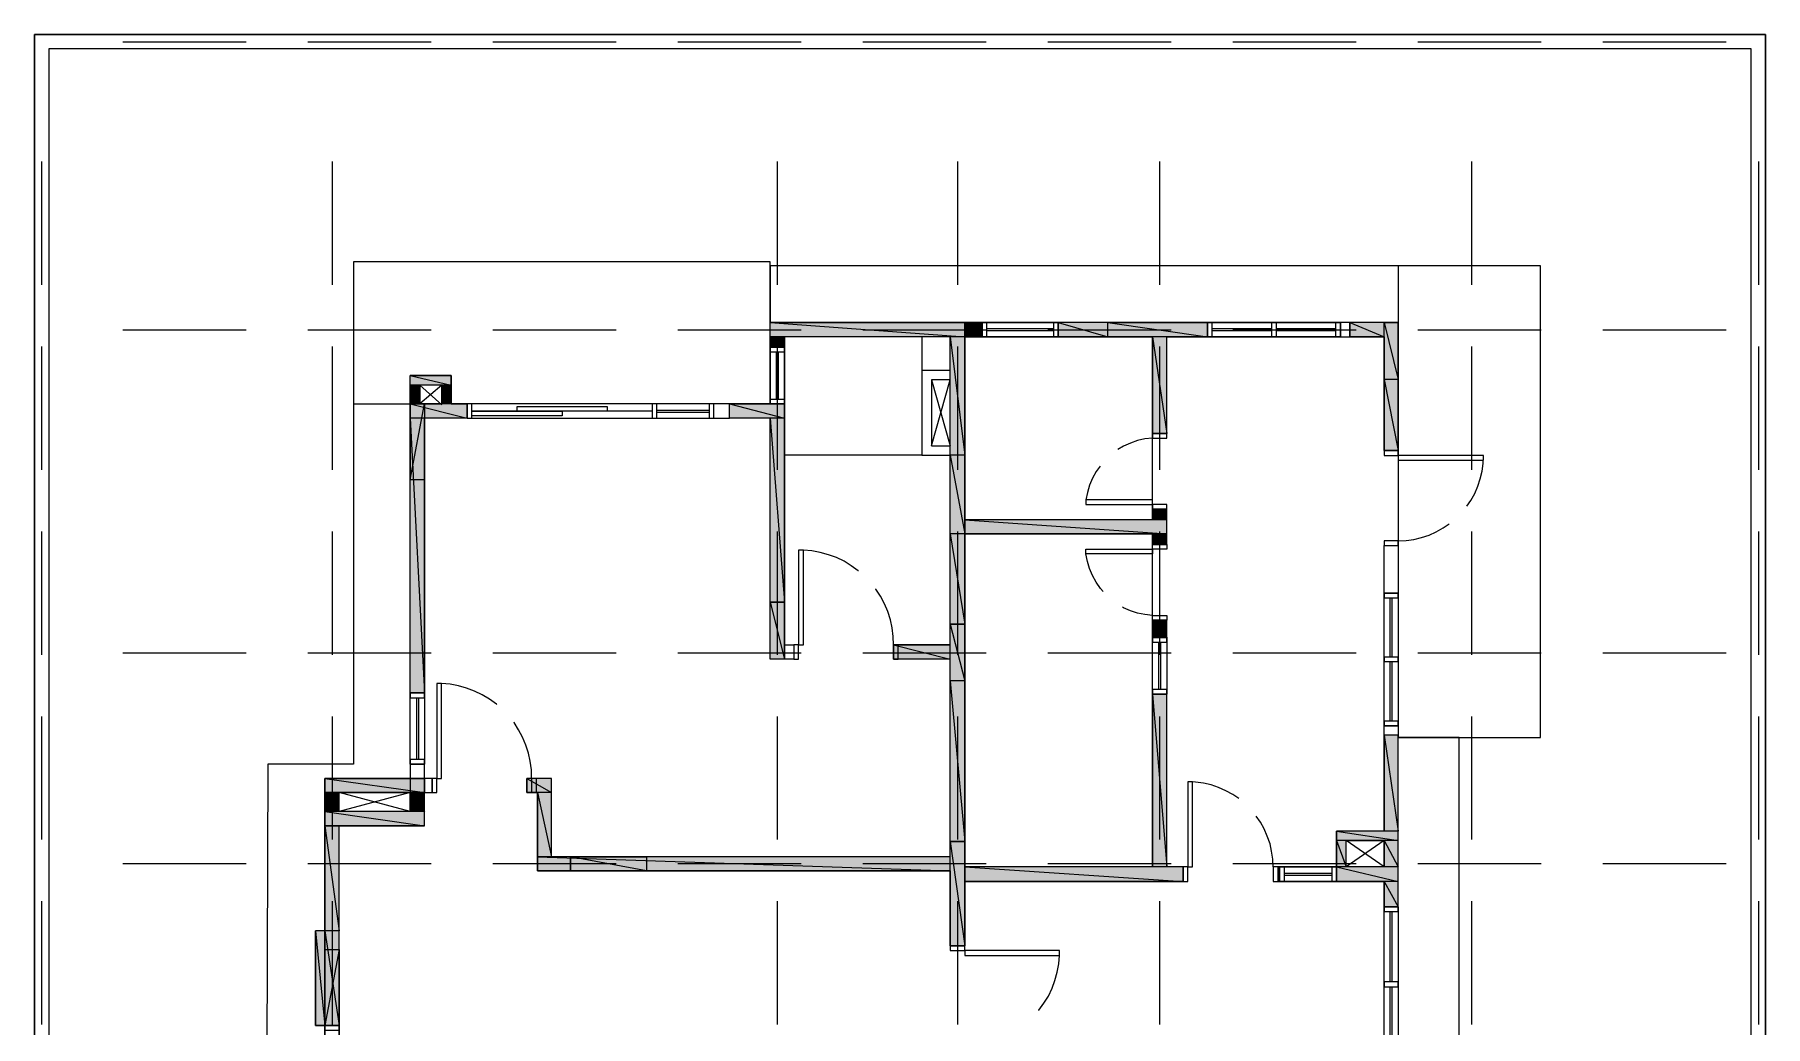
# Model space of a CAD drawing. Header units: millimetres. Extents: x -73 to 18170, y -77 to 30262.
# Drawn here: x -73 to 18170, y 19804 to 30262 of the extents above; entities that cross this region are included whole.
import ezdxf

# ---------------------------------------------------------------- set-up
doc = ezdxf.new("R2010")
doc.units = ezdxf.units.MM
for name, color, linetype, true_color in [('SRC-FILLSTROKE-000000', 7, 'Continuous', 0x000000), ('SRC-FILLSTROKE-636466', 7, 'Continuous', 0x636466), ('SRC-STROKE-000000', 7, 'Continuous', 0x000000), ('SRC-STROKE-636466', 7, 'Continuous', 0x636466), ('SRC-STROKE-767676', 7, 'Continuous', 0x767676), ('SRC-STROKE-939598', 7, 'Continuous', 0x939598)]:
    doc.layers.add(name, color=color, linetype=linetype, true_color=true_color)

msp = doc.modelspace()

# ---------------------------------------------------------------- hatches: boundary and pattern name
at = {"layer": 'SRC-FILLSTROKE-000000', "true_color": 0x000000}
h = msp.add_hatch(color=7, dxfattribs=at)
h.dxf.hatch_style = 1
h.paths.add_polyline_path([(9731, 27225), (7679, 27225), (9731, 27075), (9731, 27225)])
h = msp.add_hatch(color=7, dxfattribs=at)
h.dxf.hatch_style = 1
h.paths.add_polyline_path([(7679, 27225), (9731, 27075), (7679, 27075), (7679, 27225)])
h = msp.add_hatch(color=7, dxfattribs=at)
h.dxf.hatch_style = 1
h.paths.add_polyline_path([(9915, 27225), (9731, 27225), (9915, 27075), (9915, 27225)])
h = msp.add_hatch(color=7, dxfattribs=at)
h.dxf.hatch_style = 1
h.paths.add_polyline_path([(9731, 27225), (9915, 27075), (9731, 27075), (9731, 27225)])
h = msp.add_hatch(color=7, dxfattribs=at)
h.dxf.hatch_style = 1
h.paths.add_polyline_path([(11241, 27225), (10715, 27225), (11241, 27075), (11241, 27225)])
h = msp.add_hatch(color=7, dxfattribs=at)
h.dxf.hatch_style = 1
h.paths.add_polyline_path([(10715, 27225), (11241, 27075), (10715, 27075), (10715, 27225)])
h = msp.add_hatch(color=7, dxfattribs=at)
h.dxf.hatch_style = 1
h.paths.add_polyline_path([(14151, 27225), (13789, 27225), (14151, 27075), (14151, 27225)])
h = msp.add_hatch(color=7, dxfattribs=at)
h.dxf.hatch_style = 1
h.paths.add_polyline_path([(13789, 27225), (14151, 27075), (13789, 27075), (13789, 27225)])
h = msp.add_hatch(color=7, dxfattribs=at)
h.dxf.hatch_style = 1
h.paths.add_polyline_path([(7831, 27075), (7679, 27075), (7831, 26967), (7831, 27075)])
h = msp.add_hatch(color=7, dxfattribs=at)
h.dxf.hatch_style = 1
h.paths.add_polyline_path([(7679, 27075), (7831, 26967), (7679, 26967), (7679, 27075)])
h = msp.add_hatch(color=7, dxfattribs=at)
h.dxf.hatch_style = 1
h.paths.add_polyline_path([(9731, 27075), (9579, 27075), (9731, 25827), (9731, 27075)])
h = msp.add_hatch(color=7, dxfattribs=at)
h.dxf.hatch_style = 1
h.paths.add_polyline_path([(9579, 27075), (9731, 25827), (9579, 25827), (9579, 27075)])
h = msp.add_hatch(color=7, dxfattribs=at)
h.dxf.hatch_style = 1
h.paths.add_polyline_path([(11861, 27075), (11709, 27075), (11861, 26057), (11861, 27075)])
h = msp.add_hatch(color=7, dxfattribs=at)
h.dxf.hatch_style = 1
h.paths.add_polyline_path([(11709, 27075), (11861, 26057), (11709, 26057), (11709, 27075)])
h = msp.add_hatch(color=7, dxfattribs=at)
h.dxf.hatch_style = 1
h.paths.add_polyline_path([(4319, 26666), (3886, 26666), (4319, 26566), (4319, 26666)])
h = msp.add_hatch(color=7, dxfattribs=at)
h.dxf.hatch_style = 1
h.paths.add_polyline_path([(3886, 26666), (4319, 26566), (3886, 26566), (3886, 26666)])
h = msp.add_hatch(color=7, dxfattribs=at)
h.dxf.hatch_style = 1
h.paths.add_polyline_path([(3987, 26566), (3886, 26566), (3987, 26367), (3987, 26566)])
h = msp.add_hatch(color=7, dxfattribs=at)
h.dxf.hatch_style = 1
h.paths.add_polyline_path([(3886, 26566), (3987, 26367), (3886, 26367), (3886, 26566)])
h = msp.add_hatch(color=7, dxfattribs=at)
h.dxf.hatch_style = 1
h.paths.add_polyline_path([(4319, 26566), (4219, 26566), (4319, 26367), (4319, 26566)])
h = msp.add_hatch(color=7, dxfattribs=at)
h.dxf.hatch_style = 1
h.paths.add_polyline_path([(4219, 26566), (4319, 26367), (4219, 26367), (4219, 26566)])
h = msp.add_hatch(color=7, dxfattribs=at)
h.dxf.hatch_style = 1
h.paths.add_polyline_path([(14301, 26624), (14151, 26624), (14301, 25875), (14301, 26624)])
h = msp.add_hatch(color=7, dxfattribs=at)
h.dxf.hatch_style = 1
h.paths.add_polyline_path([(14151, 26624), (14301, 25875), (14151, 25875), (14151, 26624)])
h = msp.add_hatch(color=7, dxfattribs=at)
h.dxf.hatch_style = 1
h.paths.add_polyline_path([(4486, 26367), (3886, 26367), (4486, 26217), (4486, 26367)])
h = msp.add_hatch(color=7, dxfattribs=at)
h.dxf.hatch_style = 1
h.paths.add_polyline_path([(3886, 26367), (4486, 26217), (3886, 26217), (3886, 26367)])
h = msp.add_hatch(color=7, dxfattribs=at)
h.dxf.hatch_style = 1
h.paths.add_polyline_path([(3886, 26367), (3886, 25567), (4037, 26367), (3886, 26367)])
h = msp.add_hatch(color=7, dxfattribs=at)
h.dxf.hatch_style = 1
h.paths.add_polyline_path([(3886, 25567), (4037, 26367), (4037, 25567), (3886, 25567)])
h = msp.add_hatch(color=7, dxfattribs=at)
h.dxf.hatch_style = 1
h.paths.add_polyline_path([(7831, 26367), (7250, 26367), (7831, 26217), (7831, 26367)])
h = msp.add_hatch(color=7, dxfattribs=at)
h.dxf.hatch_style = 1
h.paths.add_polyline_path([(7250, 26367), (7831, 26217), (7250, 26217), (7250, 26367)])
h = msp.add_hatch(color=7, dxfattribs=at)
h.dxf.hatch_style = 1
h.paths.add_polyline_path([(4037, 26217), (3886, 26217), (4037, 23320), (4037, 26217)])
h = msp.add_hatch(color=7, dxfattribs=at)
h.dxf.hatch_style = 1
h.paths.add_polyline_path([(3886, 26217), (4037, 23320), (3886, 23320), (3886, 26217)])
h = msp.add_hatch(color=7, dxfattribs=at)
h.dxf.hatch_style = 1
h.paths.add_polyline_path([(7831, 26217), (7679, 26217), (7831, 24276), (7831, 26217)])
h = msp.add_hatch(color=7, dxfattribs=at)
h.dxf.hatch_style = 1
h.paths.add_polyline_path([(7679, 26217), (7831, 24276), (7679, 24276), (7679, 26217)])
h = msp.add_hatch(color=7, dxfattribs=at)
h.dxf.hatch_style = 1
h.paths.add_polyline_path([(9731, 25827), (9579, 25827), (9731, 24997), (9731, 25827)])
h = msp.add_hatch(color=7, dxfattribs=at)
h.dxf.hatch_style = 1
h.paths.add_polyline_path([(9579, 25827), (9731, 24997), (9579, 24997), (9579, 25827)])
h = msp.add_hatch(color=7, dxfattribs=at)
h.dxf.hatch_style = 1
h.paths.add_polyline_path([(11861, 25257), (11709, 25257), (11861, 25147), (11861, 25257)])
h = msp.add_hatch(color=7, dxfattribs=at)
h.dxf.hatch_style = 1
h.paths.add_polyline_path([(11709, 25257), (11861, 25147), (11709, 25147), (11709, 25257)])
h = msp.add_hatch(color=7, dxfattribs=at)
h.dxf.hatch_style = 1
h.paths.add_polyline_path([(9731, 24997), (9579, 24997), (9731, 24046), (9731, 24997)])
h = msp.add_hatch(color=7, dxfattribs=at)
h.dxf.hatch_style = 1
h.paths.add_polyline_path([(9579, 24997), (9731, 24046), (9579, 24046), (9579, 24997)])
h = msp.add_hatch(color=7, dxfattribs=at)
h.dxf.hatch_style = 1
h.paths.add_polyline_path([(11861, 25147), (9731, 25147), (11861, 24997), (11861, 25147)])
h = msp.add_hatch(color=7, dxfattribs=at)
h.dxf.hatch_style = 1
h.paths.add_polyline_path([(9731, 25147), (11861, 24997), (9731, 24997), (9731, 25147)])
h = msp.add_hatch(color=7, dxfattribs=at)
h.dxf.hatch_style = 1
h.paths.add_polyline_path([(11861, 24997), (11709, 24997), (11861, 24887), (11861, 24997)])
h = msp.add_hatch(color=7, dxfattribs=at)
h.dxf.hatch_style = 1
h.paths.add_polyline_path([(11709, 24997), (11861, 24887), (11709, 24887), (11709, 24997)])
h = msp.add_hatch(color=7, dxfattribs=at)
h.dxf.hatch_style = 1
h.paths.add_polyline_path([(11861, 24087), (11709, 24087), (11861, 23905), (11861, 24087)])
h = msp.add_hatch(color=7, dxfattribs=at)
h.dxf.hatch_style = 1
h.paths.add_polyline_path([(11709, 24087), (11861, 23905), (11709, 23905), (11709, 24087)])
h = msp.add_hatch(color=7, dxfattribs=at)
h.dxf.hatch_style = 1
h.paths.add_polyline_path([(9579, 23827), (8979, 23827), (9579, 23676), (9579, 23827)])
h = msp.add_hatch(color=7, dxfattribs=at)
h.dxf.hatch_style = 1
h.paths.add_polyline_path([(8979, 23827), (9579, 23676), (8979, 23676), (8979, 23827)])
h = msp.add_hatch(color=7, dxfattribs=at)
h.dxf.hatch_style = 1
h.paths.add_polyline_path([(9731, 23446), (9579, 23446), (9731, 21754), (9731, 23446)])
h = msp.add_hatch(color=7, dxfattribs=at)
h.dxf.hatch_style = 1
h.paths.add_polyline_path([(9579, 23446), (9731, 21754), (9579, 21754), (9579, 23446)])
h = msp.add_hatch(color=7, dxfattribs=at)
h.dxf.hatch_style = 1
h.paths.add_polyline_path([(11861, 23307), (11709, 23307), (11861, 21485), (11861, 23307)])
h = msp.add_hatch(color=7, dxfattribs=at)
h.dxf.hatch_style = 1
h.paths.add_polyline_path([(11709, 23307), (11861, 21485), (11709, 21485), (11709, 23307)])
h = msp.add_hatch(color=7, dxfattribs=at)
h.dxf.hatch_style = 1
h.paths.add_polyline_path([(14301, 22874), (14151, 22874), (14301, 21864), (14301, 22874)])
h = msp.add_hatch(color=7, dxfattribs=at)
h.dxf.hatch_style = 1
h.paths.add_polyline_path([(14151, 22874), (14301, 21864), (14151, 21864), (14151, 22874)])
h = msp.add_hatch(color=7, dxfattribs=at)
h.dxf.hatch_style = 1
h.paths.add_polyline_path([(3136, 22269), (2986, 22269), (3136, 22070), (3136, 22269)])
h = msp.add_hatch(color=7, dxfattribs=at)
h.dxf.hatch_style = 1
h.paths.add_polyline_path([(2986, 22269), (3136, 22070), (2986, 22070), (2986, 22269)])
h = msp.add_hatch(color=7, dxfattribs=at)
h.dxf.hatch_style = 1
h.paths.add_polyline_path([(4037, 22269), (3886, 22269), (4037, 22070), (4037, 22269)])
h = msp.add_hatch(color=7, dxfattribs=at)
h.dxf.hatch_style = 1
h.paths.add_polyline_path([(3886, 22269), (4037, 22070), (3886, 22070), (3886, 22269)])
h = msp.add_hatch(color=7, dxfattribs=at)
h.dxf.hatch_style = 1
h.paths.add_polyline_path([(5376, 22419), (5116, 22419), (5376, 22269), (5376, 22419)])
h = msp.add_hatch(color=7, dxfattribs=at)
h.dxf.hatch_style = 1
h.paths.add_polyline_path([(5116, 22419), (5376, 22269), (5116, 22269), (5116, 22419)])
h = msp.add_hatch(color=7, dxfattribs=at)
h.dxf.hatch_style = 1
h.paths.add_polyline_path([(5376, 22269), (5227, 22269), (5376, 21593), (5376, 22269)])
h = msp.add_hatch(color=7, dxfattribs=at)
h.dxf.hatch_style = 1
h.paths.add_polyline_path([(5227, 22269), (5376, 21593), (5227, 21593), (5227, 22269)])
h = msp.add_hatch(color=7, dxfattribs=at)
h.dxf.hatch_style = 1
h.paths.add_polyline_path([(4037, 22070), (2986, 22070), (4037, 21918), (4037, 22070)])
h = msp.add_hatch(color=7, dxfattribs=at)
h.dxf.hatch_style = 1
h.paths.add_polyline_path([(2986, 22070), (4037, 21918), (2986, 21918), (2986, 22070)])
h = msp.add_hatch(color=7, dxfattribs=at)
h.dxf.hatch_style = 1
h.paths.add_polyline_path([(3136, 21918), (2986, 21918), (3136, 20813), (3136, 21918)])
h = msp.add_hatch(color=7, dxfattribs=at)
h.dxf.hatch_style = 1
h.paths.add_polyline_path([(2986, 21918), (3136, 20813), (2986, 20813), (2986, 21918)])
h = msp.add_hatch(color=7, dxfattribs=at)
h.dxf.hatch_style = 1
h.paths.add_polyline_path([(14301, 21864), (13651, 21864), (14301, 21765), (14301, 21864)])
h = msp.add_hatch(color=7, dxfattribs=at)
h.dxf.hatch_style = 1
h.paths.add_polyline_path([(13651, 21864), (14301, 21765), (13651, 21765), (13651, 21864)])
h = msp.add_hatch(color=7, dxfattribs=at)
h.dxf.hatch_style = 1
h.paths.add_polyline_path([(13750, 21765), (13651, 21765), (13750, 21485), (13750, 21765)])
h = msp.add_hatch(color=7, dxfattribs=at)
h.dxf.hatch_style = 1
h.paths.add_polyline_path([(13651, 21765), (13750, 21485), (13651, 21485), (13651, 21765)])
h = msp.add_hatch(color=7, dxfattribs=at)
h.dxf.hatch_style = 1
h.paths.add_polyline_path([(14301, 21765), (14151, 21765), (14301, 21485), (14301, 21765)])
h = msp.add_hatch(color=7, dxfattribs=at)
h.dxf.hatch_style = 1
h.paths.add_polyline_path([(14151, 21765), (14301, 21485), (14151, 21485), (14151, 21765)])
h = msp.add_hatch(color=7, dxfattribs=at)
h.dxf.hatch_style = 1
h.paths.add_polyline_path([(9579, 21593), (5227, 21593), (9579, 21444), (9579, 21593)])
h = msp.add_hatch(color=7, dxfattribs=at)
h.dxf.hatch_style = 1
h.paths.add_polyline_path([(5227, 21593), (9579, 21444), (5227, 21444), (5227, 21593)])
h = msp.add_hatch(color=7, dxfattribs=at)
h.dxf.hatch_style = 1
h.paths.add_polyline_path([(5575, 21444), (6377, 21444), (5575, 21593), (5575, 21444)])
h = msp.add_hatch(color=7, dxfattribs=at)
h.dxf.hatch_style = 1
h.paths.add_polyline_path([(6377, 21444), (5575, 21593), (6377, 21593), (6377, 21444)])
h = msp.add_hatch(color=7, dxfattribs=at)
h.dxf.hatch_style = 1
h.paths.add_polyline_path([(12032, 21485), (9731, 21485), (12032, 21333), (12032, 21485)])
h = msp.add_hatch(color=7, dxfattribs=at)
h.dxf.hatch_style = 1
h.paths.add_polyline_path([(9731, 21485), (12032, 21333), (9731, 21333), (9731, 21485)])
h = msp.add_hatch(color=7, dxfattribs=at)
h.dxf.hatch_style = 1
h.paths.add_polyline_path([(14301, 21485), (13651, 21485), (14301, 21333), (14301, 21485)])
h = msp.add_hatch(color=7, dxfattribs=at)
h.dxf.hatch_style = 1
h.paths.add_polyline_path([(13651, 21485), (14301, 21333), (13651, 21333), (13651, 21485)])
h = msp.add_hatch(color=7, dxfattribs=at)
h.dxf.hatch_style = 1
h.paths.add_polyline_path([(14301, 21333), (14151, 21333), (14301, 21065), (14301, 21333)])
h = msp.add_hatch(color=7, dxfattribs=at)
h.dxf.hatch_style = 1
h.paths.add_polyline_path([(14151, 21333), (14301, 21065), (14151, 21065), (14151, 21333)])
h = msp.add_hatch(color=7, dxfattribs=at)
h.dxf.hatch_style = 1
h.paths.add_polyline_path([(2986, 20813), (2887, 20813), (2986, 19815), (2986, 20813)])
h = msp.add_hatch(color=7, dxfattribs=at)
h.dxf.hatch_style = 1
h.paths.add_polyline_path([(2887, 20813), (2986, 19815), (2887, 19815), (2887, 20813)])
h = msp.add_hatch(color=7, dxfattribs=at)
h.dxf.hatch_style = 1
h.paths.add_polyline_path([(3136, 20813), (2986, 20813), (3136, 19815), (3136, 20813)])
h = msp.add_hatch(color=7, dxfattribs=at)
h.dxf.hatch_style = 1
h.paths.add_polyline_path([(2986, 20813), (3136, 19815), (2986, 19815), (2986, 20813)])
h = msp.add_hatch(color=7, dxfattribs=at)
h.dxf.hatch_style = 1
h.paths.add_polyline_path([(3136, 19815), (3136, 20614), (2986, 19815), (3136, 19815)])
h = msp.add_hatch(color=7, dxfattribs=at)
h.dxf.hatch_style = 1
h.paths.add_polyline_path([(3136, 20614), (2986, 19815), (2986, 20614), (3136, 20614)])
at = {"layer": 'SRC-FILLSTROKE-636466', "true_color": 0x636466}
h = msp.add_hatch(color=7, dxfattribs=at)
h.dxf.hatch_style = 1
h.paths.add_polyline_path([(12290, 27225), (11241, 27225), (12290, 27075), (12290, 27225)])
h = msp.add_hatch(color=7, dxfattribs=at)
h.dxf.hatch_style = 1
h.paths.add_polyline_path([(11241, 27225), (12290, 27075), (11241, 27075), (11241, 27225)])
h = msp.add_hatch(color=7, dxfattribs=at)
h.dxf.hatch_style = 1
h.paths.add_polyline_path([(14301, 27225), (14151, 27225), (14301, 26624), (14301, 27225)])
h = msp.add_hatch(color=7, dxfattribs=at)
h.dxf.hatch_style = 1
h.paths.add_polyline_path([(14151, 27225), (14301, 26624), (14151, 26624), (14151, 27225)])
h = msp.add_hatch(color=7, dxfattribs=at)
h.dxf.hatch_style = 1
h.paths.add_polyline_path([(7831, 24276), (7679, 24276), (7831, 23676), (7831, 24276)])
h = msp.add_hatch(color=7, dxfattribs=at)
h.dxf.hatch_style = 1
h.paths.add_polyline_path([(7679, 24276), (7831, 23676), (7679, 23676), (7679, 24276)])
h = msp.add_hatch(color=7, dxfattribs=at)
h.dxf.hatch_style = 1
h.paths.add_polyline_path([(9731, 24046), (9579, 24046), (9731, 23446), (9731, 24046)])
h = msp.add_hatch(color=7, dxfattribs=at)
h.dxf.hatch_style = 1
h.paths.add_polyline_path([(9579, 24046), (9731, 23446), (9579, 23446), (9579, 24046)])
h = msp.add_hatch(color=7, dxfattribs=at)
h.dxf.hatch_style = 1
h.paths.add_polyline_path([(4037, 22419), (2986, 22419), (4037, 22269), (4037, 22419)])
h = msp.add_hatch(color=7, dxfattribs=at)
h.dxf.hatch_style = 1
h.paths.add_polyline_path([(2986, 22419), (4037, 22269), (2986, 22269), (2986, 22419)])
h = msp.add_hatch(color=7, dxfattribs=at)
h.dxf.hatch_style = 1
h.paths.add_polyline_path([(9731, 21754), (9579, 21754), (9731, 20653), (9731, 21754)])
h = msp.add_hatch(color=7, dxfattribs=at)
h.dxf.hatch_style = 1
h.paths.add_polyline_path([(9579, 21754), (9731, 20653), (9579, 20653), (9579, 21754)])

# ---------------------------------------------------------------- linework, layer by layer
at = {"layer": 'SRC-FILLSTROKE-000000'}
for points in [[(9731, 27225), (7679, 27225), (9731, 27075), (9731, 27225)], [(7679, 27225), (9731, 27075), (7679, 27075), (7679, 27225)], [(9915, 27225), (9731, 27225), (9915, 27075), (9915, 27225)], [(9731, 27225), (9915, 27075), (9731, 27075), (9731, 27225)], [(11241, 27225), (10715, 27225), (11241, 27075), (11241, 27225)], [(10715, 27225), (11241, 27075), (10715, 27075), (10715, 27225)], [(14151, 27225), (13789, 27225), (14151, 27075), (14151, 27225)], [(13789, 27225), (14151, 27075), (13789, 27075), (13789, 27225)], [(7831, 27075), (7679, 27075), (7831, 26967), (7831, 27075)], [(7679, 27075), (7831, 26967), (7679, 26967), (7679, 27075)], [(9731, 27075), (9579, 27075), (9731, 25827), (9731, 27075)], [(9579, 27075), (9731, 25827), (9579, 25827), (9579, 27075)], [(11861, 27075), (11709, 27075), (11861, 26057), (11861, 27075)], [(11709, 27075), (11861, 26057), (11709, 26057), (11709, 27075)], [(4319, 26666), (3886, 26666), (4319, 26566), (4319, 26666)], [(3886, 26666), (4319, 26566), (3886, 26566), (3886, 26666)], [(3987, 26566), (3886, 26566), (3987, 26367), (3987, 26566)], [(3886, 26566), (3987, 26367), (3886, 26367), (3886, 26566)], [(4319, 26566), (4219, 26566), (4319, 26367), (4319, 26566)], [(4219, 26566), (4319, 26367), (4219, 26367), (4219, 26566)], [(14301, 26624), (14151, 26624), (14301, 25875), (14301, 26624)], [(14151, 26624), (14301, 25875), (14151, 25875), (14151, 26624)], [(4486, 26367), (3886, 26367), (4486, 26217), (4486, 26367)], [(3886, 26367), (4486, 26217), (3886, 26217), (3886, 26367)], [(3886, 26367), (3886, 25567), (4037, 26367), (3886, 26367)], [(3886, 25567), (4037, 26367), (4037, 25567), (3886, 25567)], [(7831, 26367), (7250, 26367), (7831, 26217), (7831, 26367)], [(7250, 26367), (7831, 26217), (7250, 26217), (7250, 26367)], [(4037, 26217), (3886, 26217), (4037, 23320), (4037, 26217)], [(3886, 26217), (4037, 23320), (3886, 23320), (3886, 26217)], [(7831, 26217), (7679, 26217), (7831, 24276), (7831, 26217)], [(7679, 26217), (7831, 24276), (7679, 24276), (7679, 26217)], [(9731, 25827), (9579, 25827), (9731, 24997), (9731, 25827)], [(9579, 25827), (9731, 24997), (9579, 24997), (9579, 25827)], [(11861, 25257), (11709, 25257), (11861, 25147), (11861, 25257)], [(11709, 25257), (11861, 25147), (11709, 25147), (11709, 25257)], [(9731, 24997), (9579, 24997), (9731, 24046), (9731, 24997)], [(9579, 24997), (9731, 24046), (9579, 24046), (9579, 24997)], [(11861, 25147), (9731, 25147), (11861, 24997), (11861, 25147)], [(9731, 25147), (11861, 24997), (9731, 24997), (9731, 25147)], [(11861, 24997), (11709, 24997), (11861, 24887), (11861, 24997)], [(11709, 24997), (11861, 24887), (11709, 24887), (11709, 24997)], [(11861, 24087), (11709, 24087), (11861, 23905), (11861, 24087)], [(11709, 24087), (11861, 23905), (11709, 23905), (11709, 24087)], [(9579, 23827), (8979, 23827), (9579, 23676), (9579, 23827)], [(8979, 23827), (9579, 23676), (8979, 23676), (8979, 23827)], [(9731, 23446), (9579, 23446), (9731, 21754), (9731, 23446)], [(9579, 23446), (9731, 21754), (9579, 21754), (9579, 23446)], [(11861, 23307), (11709, 23307), (11861, 21485), (11861, 23307)], [(11709, 23307), (11861, 21485), (11709, 21485), (11709, 23307)], [(14301, 22874), (14151, 22874), (14301, 21864), (14301, 22874)], [(14151, 22874), (14301, 21864), (14151, 21864), (14151, 22874)], [(3136, 22269), (2986, 22269), (3136, 22070), (3136, 22269)], [(2986, 22269), (3136, 22070), (2986, 22070), (2986, 22269)], [(4037, 22269), (3886, 22269), (4037, 22070), (4037, 22269)], [(3886, 22269), (4037, 22070), (3886, 22070), (3886, 22269)], [(5376, 22419), (5116, 22419), (5376, 22269), (5376, 22419)], [(5116, 22419), (5376, 22269), (5116, 22269), (5116, 22419)], [(5376, 22269), (5227, 22269), (5376, 21593), (5376, 22269)], [(5227, 22269), (5376, 21593), (5227, 21593), (5227, 22269)], [(4037, 22070), (2986, 22070), (4037, 21918), (4037, 22070)], [(2986, 22070), (4037, 21918), (2986, 21918), (2986, 22070)], [(3136, 21918), (2986, 21918), (3136, 20813), (3136, 21918)], [(2986, 21918), (3136, 20813), (2986, 20813), (2986, 21918)], [(14301, 21864), (13651, 21864), (14301, 21765), (14301, 21864)], [(13651, 21864), (14301, 21765), (13651, 21765), (13651, 21864)], [(13750, 21765), (13651, 21765), (13750, 21485), (13750, 21765)], [(13651, 21765), (13750, 21485), (13651, 21485), (13651, 21765)], [(14301, 21765), (14151, 21765), (14301, 21485), (14301, 21765)], [(14151, 21765), (14301, 21485), (14151, 21485), (14151, 21765)], [(9579, 21593), (5227, 21593), (9579, 21444), (9579, 21593)], [(5227, 21593), (9579, 21444), (5227, 21444), (5227, 21593)], [(5575, 21444), (6377, 21444), (5575, 21593), (5575, 21444)], [(6377, 21444), (5575, 21593), (6377, 21593), (6377, 21444)], [(12032, 21485), (9731, 21485), (12032, 21333), (12032, 21485)], [(9731, 21485), (12032, 21333), (9731, 21333), (9731, 21485)], [(14301, 21485), (13651, 21485), (14301, 21333), (14301, 21485)], [(13651, 21485), (14301, 21333), (13651, 21333), (13651, 21485)], [(14301, 21333), (14151, 21333), (14301, 21065), (14301, 21333)], [(14151, 21333), (14301, 21065), (14151, 21065), (14151, 21333)], [(2986, 20813), (2887, 20813), (2986, 19815), (2986, 20813)], [(2887, 20813), (2986, 19815), (2887, 19815), (2887, 20813)], [(3136, 20813), (2986, 20813), (3136, 19815), (3136, 20813)], [(2986, 20813), (3136, 19815), (2986, 19815), (2986, 20813)], [(3136, 19815), (3136, 20614), (2986, 19815), (3136, 19815)], [(3136, 20614), (2986, 19815), (2986, 20614), (3136, 20614)]]:
    msp.add_lwpolyline(points, dxfattribs=at)
at = {"layer": 'SRC-FILLSTROKE-636466'}
for points in [[(12290, 27225), (11241, 27225), (12290, 27075), (12290, 27225)], [(11241, 27225), (12290, 27075), (11241, 27075), (11241, 27225)], [(14301, 27225), (14151, 27225), (14301, 26624), (14301, 27225)], [(14151, 27225), (14301, 26624), (14151, 26624), (14151, 27225)], [(7831, 24276), (7679, 24276), (7831, 23676), (7831, 24276)], [(7679, 24276), (7831, 23676), (7679, 23676), (7679, 24276)], [(9731, 24046), (9579, 24046), (9731, 23446), (9731, 24046)], [(9579, 24046), (9731, 23446), (9579, 23446), (9579, 24046)], [(4037, 22419), (2986, 22419), (4037, 22269), (4037, 22419)], [(2986, 22419), (4037, 22269), (2986, 22269), (2986, 22419)], [(9731, 21754), (9579, 21754), (9731, 20653), (9731, 21754)], [(9579, 21754), (9731, 20653), (9579, 20653), (9579, 21754)]]:
    msp.add_lwpolyline(points, dxfattribs=at)
at = {"layer": 'SRC-STROKE-000000'}
for points in [[(2986, 72), (2986, -77), (-73, -77), (-73, 72), (-73, 30262), (77, 30262), (18170, 30262), (18170, 30113), (18170, -77), (18021, -77), (18021, 72), (18021, 30113), (14301, 30113), (77, 30113), (77, 26367), (77, 72), (2986, 72), (77, 72)], [(-73, 30262), (-73, -77), (18170, -77), (18170, 30262), (-73, 30262)], [(7679, 26367), (7679, 27866), (3886, 27866), (3288, 27866), (3288, 26367), (3886, 26367)], [(7679, 27825), (7679, 27225)], [(14301, 27825), (14301, 22850), (15800, 22850), (15800, 27825), (14301, 27825)], [(9579, 21593), (9579, 23676), (8979, 23676), (8979, 23827), (9579, 23827), (9579, 25827), (9579, 27075), (7831, 27075), (7831, 26967), (7679, 26967), (7679, 27075), (7679, 27225), (9280, 27225), (9579, 27225), (9731, 27225), (9731, 21494)], [(9731, 20835), (9731, 21333), (12032, 21333), (12032, 21485), (11861, 21485), (11861, 23307), (11709, 23307), (11709, 21485), (9731, 21485), (9731, 24997), (11709, 24997), (11709, 24887), (11861, 24887), (11861, 25257), (11709, 25257), (11709, 25147), (9731, 25147), (9731, 27075), (11709, 27075), (11709, 26057), (11861, 26057), (11861, 27075), (12290, 27075), (12290, 27225), (9731, 27225), (9731, 27075)], [(12290, 27075), (13789, 27075), (13789, 27225), (12290, 27225), (12290, 27075)], [(13789, 27225), (13789, 27075), (14151, 27075), (14151, 25875), (14301, 25875), (14301, 27075), (14301, 27225), (13789, 27225)], [(9579, 27075), (9280, 27075), (9280, 25827), (9579, 25827)], [(7679, 26367), (7831, 26367), (7831, 26967), (7679, 26967), (7679, 26367)], [(4018, 23320), (3886, 23320), (3886, 26666), (4037, 26666), (4319, 26666), (4319, 26367), (4486, 26367), (4486, 26217), (4037, 26217), (4037, 23320), (4037, 22568), (3886, 22568), (3886, 23320), (4037, 23320)], [(9579, 26720), (9280, 26720)], [(4219, 26566), (3987, 26566), (3987, 26367), (4219, 26367), (4219, 26566)], [(4219, 26566), (3987, 26367)], [(4219, 26358), (3987, 26566)], [(9579, 26620), (9380, 26620), (9380, 25927), (9579, 25927)], [(9380, 26620), (9579, 25927)], [(9380, 25927), (9579, 26620)], [(3886, 25567), (3886, 26367), (4037, 26367), (4037, 25567), (3886, 25567)], [(4486, 26217), (7250, 26217), (7250, 26367), (4486, 26367), (4486, 26217)], [(7679, 26217), (7250, 26217), (7250, 26367), (7679, 26367), (7831, 26367), (7831, 26217), (7831, 23827), (7931, 23827), (7931, 23676), (7831, 23676), (7679, 23676), (7679, 26217)], [(11709, 25257), (11709, 26057)], [(9280, 25827), (7831, 25827)], [(11709, 24087), (11709, 24887)], [(14151, 24874), (14301, 24874), (14301, 24373), (14151, 24373), (14151, 24874)], [(14151, 24373), (14301, 24373), (14301, 22874), (14151, 22874), (14151, 24373)], [(11861, 24087), (11709, 24087), (11709, 23905), (11861, 23905), (11861, 24087)], [(14151, 22874), (14151, 21864), (13651, 21864), (13651, 21485), (13651, 21333), (14151, 21333), (14151, 21065), (14301, 21065), (14301, 22874), (14151, 22874)], [(4037, 21918), (4037, 22269), (4117, 22269), (4117, 22419), (4037, 22419), (4037, 22568), (3886, 22568), (3886, 22269)], [(2986, 21918), (4037, 21918), (4037, 22419), (2986, 22419), (2986, 21918)], [(2986, 19815), (3136, 19815), (3136, 21918), (4037, 21918), (4037, 22269), (2986, 22269), (2986, 19815), (3136, 19815)], [(3886, 22269), (3136, 22070), (3136, 22269), (3886, 22269), (3886, 22070), (3136, 22070)], [(3886, 22070), (3136, 22269)], [(9579, 21593), (5376, 21593), (5376, 22269), (5376, 22419), (5116, 22419), (5116, 22269), (5227, 22269), (5227, 21444), (9579, 21444), (9579, 20653), (9731, 20653), (9731, 21333), (9731, 21593)], [(14151, 21765), (13750, 21485), (13750, 21765), (14151, 21765), (14151, 21485), (13750, 21485)], [(14151, 21485), (13750, 21765)], [(6377, 21444), (5575, 21444), (5575, 21593), (6377, 21593), (6377, 21444)], [(13651, 21333), (13651, 21485), (13031, 21485), (13031, 21333), (13651, 21333)], [(14151, 21065), (14301, 21065), (14301, 18664), (14151, 18664), (14151, 21065)], [(2986, 19815), (2986, 20813), (2887, 20813), (2887, 19815), (2986, 19815)], [(3136, 20614), (3136, 19815), (2986, 19815), (2986, 20614), (3136, 20614)], [(2986, 18313), (3136, 18313), (3136, 19815), (2986, 19815), (2986, 18313)]]:
    msp.add_lwpolyline(points, dxfattribs=at)
at = {"layer": 'SRC-STROKE-636466'}
for points in [[(14301, 27825), (7679, 27825)], [(11241, 27225), (12290, 27225), (12290, 27075), (11241, 27075), (11241, 27225)], [(14301, 27225), (14301, 26624), (14151, 26624), (14151, 27225), (14301, 27225)], [(3288, 26367), (3288, 22568), (2986, 22568), (2386, 22568), (2369, 17518), (2986, 17518)], [(7831, 24276), (7831, 23676), (7679, 23676), (7679, 24276), (7831, 24276)], [(9731, 24046), (9731, 23446), (9579, 23446), (9579, 24046), (9731, 24046)], [(15148, 13040), (15748, 13040), (15748, 17659), (15748, 18259), (14944, 18259), (14944, 22850), (14301, 22850)], [(2986, 22419), (4037, 22419), (4037, 22269), (2986, 22269), (2986, 22419)], [(9731, 21754), (9731, 20653), (9579, 20653), (9579, 21754), (9731, 21754)]]:
    msp.add_lwpolyline(points, dxfattribs=at)
at = {"layer": 'SRC-STROKE-767676'}
for points in [[(9915, 27225), (10715, 27225), (10715, 27075), (9915, 27075), (9915, 27225)], [(9965, 27225), (9915, 27225), (9915, 27075), (9965, 27075), (9965, 27225)], [(10715, 27225), (10665, 27225), (10665, 27075), (10715, 27075), (10715, 27225)], [(12290, 27225), (13690, 27225), (13690, 27075), (12290, 27075), (12290, 27225)], [(12340, 27225), (12290, 27225), (12290, 27075), (12340, 27075), (12340, 27225)], [(13016, 27225), (12966, 27225), (12966, 27075), (13016, 27075), (13016, 27225)], [(13690, 27225), (13640, 27225), (13640, 27075), (13690, 27075), (13690, 27225)], [(10665, 27160), (9965, 27160)], [(10665, 27140), (9965, 27140)], [(12966, 27160), (12340, 27160)], [(12966, 27140), (12340, 27140)], [(13640, 27160), (13016, 27160)], [(13640, 27140), (13016, 27140)], [(7679, 26367), (7679, 26967), (7831, 26967), (7831, 26367), (7679, 26367)], [(7679, 26967), (7679, 26917), (7831, 26917), (7831, 26967), (7679, 26967)], [(7744, 26917), (7744, 26416)], [(7766, 26917), (7766, 26416)], [(4486, 26367), (4486, 26217), (7086, 26217), (7086, 26367), (4486, 26367)], [(4535, 26367), (4486, 26367), (4486, 26217), (4535, 26217), (4535, 26367)], [(6436, 26291), (4535, 26291)], [(5487, 26291), (5487, 26241), (4535, 26241), (4535, 26291), (5487, 26291)], [(5961, 26341), (5961, 26291), (5012, 26291), (5012, 26341), (5961, 26341)], [(6485, 26367), (6436, 26367), (6436, 26217), (6485, 26217), (6485, 26367)], [(6485, 26302), (7036, 26302)], [(6485, 26282), (7036, 26282)], [(7086, 26367), (7036, 26367), (7036, 26217), (7086, 26217), (7086, 26367)], [(7679, 26416), (7679, 26367), (7831, 26367), (7831, 26416), (7679, 26416)], [(11709, 26007), (11631, 25998), (11553, 25981), (11477, 25955), (11406, 25922), (11345, 25888)], [(11861, 26007), (11861, 26057), (11709, 26057), (11709, 26007), (11861, 26007)], [(14151, 25875), (14151, 25825), (14301, 25825), (14301, 25875), (14151, 25875)], [(14301, 25825), (14301, 25775), (15200, 25775), (15200, 25825), (14301, 25825)], [(15022, 25288), (15065, 25350), (15107, 25424), (15139, 25500), (15165, 25578), (15185, 25658), (15195, 25740), (15200, 25825)], [(11157, 25712), (11116, 25654), (11079, 25584), (11046, 25511), (11025, 25435), (11009, 25357)], [(11709, 25307), (11709, 25357), (11009, 25357), (11009, 25307), (11709, 25307)], [(11861, 25257), (11861, 25307), (11709, 25307), (11709, 25257), (11861, 25257)], [(14301, 24924), (14383, 24928), (14465, 24939), (14545, 24958), (14626, 24984), (14701, 25019), (14773, 25060), (14838, 25103)], [(7980, 23827), (8030, 23827), (8030, 24826), (7980, 24826), (7980, 23827)], [(8611, 24607), (8609, 24609), (8535, 24661), (8459, 24709), (8379, 24748), (8295, 24778), (8208, 24802), (8119, 24820), (8030, 24826)], [(11709, 24837), (11709, 24787), (11009, 24787), (11009, 24837), (11709, 24837)], [(11861, 24887), (11861, 24837), (11709, 24837), (11709, 24887), (11861, 24887)], [(14151, 24924), (14151, 24874), (14301, 24874), (14301, 24924), (14151, 24924)], [(11191, 24388), (11161, 24423), (11116, 24488), (11079, 24557), (11046, 24631), (11025, 24707), (11009, 24787)], [(8979, 23827), (8977, 23916), (8966, 24005), (8947, 24092), (8919, 24178), (8884, 24261), (8843, 24341), (8793, 24414), (8791, 24419)], [(14301, 24373), (14301, 22974), (14151, 22974), (14151, 24373), (14301, 24373)], [(14301, 24323), (14301, 24373), (14151, 24373), (14151, 24323), (14301, 24323)], [(14216, 23699), (14216, 24323)], [(14236, 23699), (14236, 24323)], [(11709, 24137), (11631, 24146), (11553, 24161), (11477, 24187), (11406, 24219), (11393, 24226)], [(11861, 24137), (11861, 24087), (11709, 24087), (11709, 24137), (11861, 24137)], [(11709, 23307), (11709, 23905), (11861, 23905), (11861, 23307), (11709, 23307)], [(11709, 23905), (11709, 23855), (11861, 23855), (11861, 23905), (11709, 23905)], [(7931, 23676), (7980, 23676), (7980, 23827), (7931, 23827), (7931, 23676)], [(8979, 23676), (9031, 23676), (9031, 23827), (8979, 23827), (8979, 23676)], [(11774, 23855), (11774, 23357)], [(11796, 23855), (11796, 23357)], [(14301, 23650), (14301, 23699), (14151, 23699), (14151, 23650), (14301, 23650)], [(14216, 23023), (14216, 23650)], [(14236, 23023), (14236, 23650)], [(4167, 22419), (4217, 22419), (4217, 23420), (4167, 23420), (4167, 22419)], [(4798, 23199), (4795, 23203), (4722, 23255), (4646, 23301), (4564, 23340), (4481, 23372), (4395, 23396), (4306, 23411), (4217, 23420)], [(11709, 23357), (11709, 23307), (11861, 23307), (11861, 23357), (11709, 23357)], [(3886, 22568), (3886, 23320), (4037, 23320), (4037, 22568), (3886, 22568)], [(3886, 23320), (3886, 23268), (4037, 23268), (4037, 23320), (3886, 23320)], [(3951, 23268), (3951, 22618)], [(3972, 23268), (3972, 22618)], [(5166, 22419), (5164, 22508), (5151, 22599), (5133, 22685), (5105, 22770), (5071, 22854), (5029, 22932), (4980, 23008), (4977, 23013)], [(14301, 22974), (14301, 23023), (14151, 23023), (14151, 22974), (14301, 22974)], [(3886, 22618), (3886, 22568), (4037, 22568), (4037, 22618), (3886, 22618)], [(4117, 22269), (4167, 22269), (4167, 22419), (4117, 22419), (4117, 22269)], [(5166, 22269), (5216, 22269), (5216, 22419), (5166, 22419), (5166, 22269)], [(12082, 21485), (12132, 21485), (12132, 22384), (12082, 22384), (12082, 21485)], [(12619, 22207), (12556, 22250), (12483, 22289), (12407, 22324), (12329, 22350), (12247, 22369), (12164, 22380), (12082, 22384)], [(12983, 21485), (12979, 21567), (12966, 21650), (12949, 21730), (12920, 21810), (12888, 21886), (12847, 21957), (12803, 22022)], [(12032, 21333), (12082, 21333), (12082, 21485), (12032, 21485), (12032, 21333)], [(12983, 21333), (13033, 21333), (13033, 21485), (12983, 21485), (12983, 21333)], [(13651, 21333), (13050, 21333), (13050, 21485), (13651, 21485), (13651, 21333)], [(13050, 21333), (13100, 21333), (13100, 21485), (13050, 21485), (13050, 21333)], [(13100, 21420), (13601, 21420)], [(13100, 21398), (13601, 21398)], [(13601, 21333), (13651, 21333), (13651, 21485), (13601, 21485), (13601, 21333)], [(14301, 21065), (14301, 18664), (14151, 18664), (14151, 21065), (14301, 21065)], [(14301, 21015), (14301, 21065), (14151, 21065), (14151, 21015), (14301, 21015)], [(14216, 20272), (14216, 21015)], [(14236, 20272), (14236, 21015)], [(9579, 20653), (9579, 20603), (9731, 20603), (9731, 20653), (9579, 20653)], [(9731, 20603), (9731, 20553), (10730, 20553), (10730, 20603), (9731, 20603)], [(10511, 19973), (10513, 19975), (10565, 20049), (10613, 20124), (10652, 20207), (10682, 20289), (10706, 20376), (10723, 20465), (10730, 20553)], [(14301, 20222), (14301, 20272), (14151, 20272), (14151, 20222), (14301, 20222)], [(14216, 19505), (14216, 20222)], [(14236, 19505), (14236, 20222)], [(3136, 19815), (3136, 18415), (2986, 18415), (2986, 19815), (3136, 19815)], [(3136, 19765), (3136, 19815), (2986, 19815), (2986, 19765), (3136, 19765)]]:
    msp.add_lwpolyline(points, dxfattribs=at)
at = {"layer": 'SRC-STROKE-939598'}
for points in [[(857, 30186), (2157, 30186)], [(2807, 30186), (4106, 30186)], [(4756, 30186), (6056, 30186)], [(6706, 30186), (8006, 30186)], [(8656, 30186), (9956, 30186)], [(10606, 30186), (11906, 30186)], [(12556, 30186), (13856, 30186)], [(14506, 30186), (15806, 30186)], [(16456, 30186), (17756, 30186)], [(1, 28923), (1, 27623)], [(3062, 28923), (3062, 27623)], [(7755, 28923), (7755, 27623)], [(9655, 28923), (9655, 27623)], [(11785, 28923), (11785, 27623)], [(15072, 28923), (15072, 27623)], [(18096, 28923), (18096, 27623)], [(857, 27149), (2157, 27149)], [(2807, 27149), (4106, 27149)], [(4756, 27149), (6056, 27149)], [(6706, 27149), (8006, 27149)], [(8656, 27149), (9956, 27149)], [(10606, 27149), (11906, 27149)], [(12556, 27149), (13856, 27149)], [(14506, 27149), (15806, 27149)], [(16456, 27149), (17756, 27149)], [(1, 26973), (1, 25673)], [(3062, 26973), (3062, 25673)], [(7755, 26973), (7755, 25673)], [(9655, 26973), (9655, 25673)], [(11785, 26973), (11785, 25673)], [(15072, 26973), (15072, 25673)], [(18096, 26973), (18096, 25673)], [(1, 25023), (1, 23723)], [(3062, 25023), (3062, 23723)], [(7755, 25023), (7755, 23723)], [(9655, 25023), (9655, 23723)], [(11785, 25023), (11785, 23723)], [(15072, 25023), (15072, 23723)], [(18096, 25023), (18096, 23723)], [(857, 23743), (2157, 23743)], [(2807, 23743), (4106, 23743)], [(4756, 23743), (6056, 23743)], [(6706, 23743), (8006, 23743)], [(8656, 23743), (9956, 23743)], [(10606, 23743), (11906, 23743)], [(12556, 23743), (13856, 23743)], [(14506, 23743), (15806, 23743)], [(16456, 23743), (17756, 23743)], [(1, 23073), (1, 21773)], [(3062, 23073), (3062, 21773)], [(7755, 23073), (7755, 21773)], [(9655, 23073), (9655, 21773)], [(11785, 23073), (11785, 21773)], [(15072, 23073), (15072, 21773)], [(18096, 23073), (18096, 21773)], [(857, 21520), (2157, 21520)], [(2807, 21520), (4106, 21520)], [(4756, 21520), (6056, 21520)], [(6706, 21520), (8006, 21520)], [(8656, 21520), (9956, 21520)], [(10606, 21520), (11906, 21520)], [(12556, 21520), (13856, 21520)], [(14506, 21520), (15806, 21520)], [(16456, 21520), (17756, 21520)], [(1, 21123), (1, 19823)], [(3062, 21123), (3062, 19823)], [(7755, 21123), (7755, 19823)], [(9655, 21123), (9655, 19823)], [(11785, 21123), (11785, 19823)], [(15072, 21123), (15072, 19823)], [(18096, 21123), (18096, 19823)]]:
    msp.add_lwpolyline(points, dxfattribs=at)

doc.saveas('drawing.dxf')
